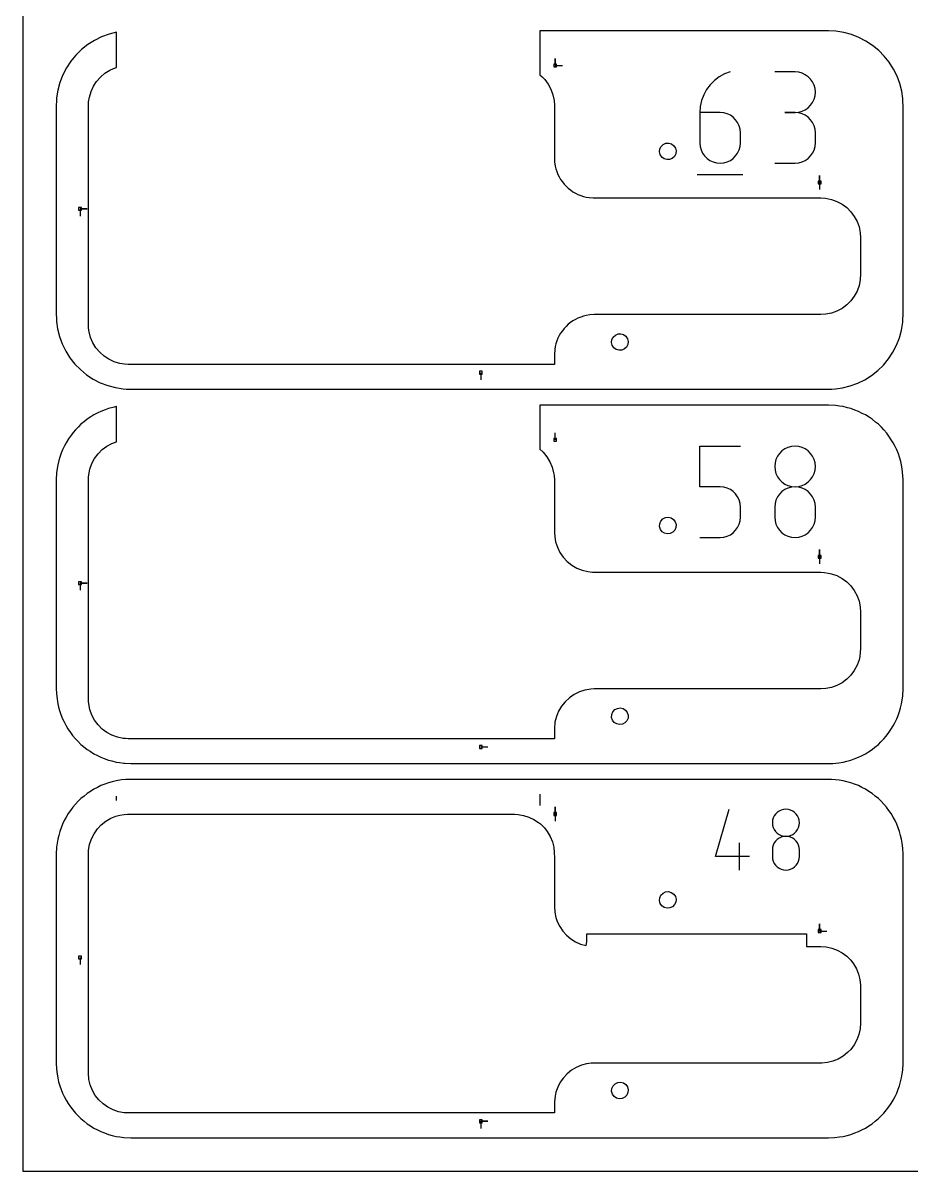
# Model space of a CAD drawing. Extents: x 0 to 570, y 0 to 470.
# Drawn here: x 0 to 178.3, y 0 to 230.6 of the extents above; entities that cross this region are included whole.
import ezdxf

# ---------------------------------------------------------------- set-up
doc = ezdxf.new("R2010")
doc.units = 0

msp = doc.modelspace()

# ---------------------------------------------------------------- linework, layer by layer
at = {"layer": 'annotation', "color": 1}
for p, q in [((106.836875, 222.055631), (106.836875, 223.484381)), ((106.836875, 222.055631), (106.836875, 223.484381)), ((106.836875, 223.484381), (106.836875, 222.055631)), ((106.836875, 222.055631), (108.265625, 222.055631)), ((139.73912, 219.765966), (138.77446, 219.038506)), ((140.810996, 220.35607), (139.73912, 219.765966)), ((141.979088, 220.794034), (140.810996, 220.35607)), ((141.979088, 220.794034), (141.979088, 220.794034)), ((154.972338, 220.772731), (150.894873, 220.772731)), ((155.70568, 220.706907), (154.972338, 220.772731)), ((156.395729, 220.517215), (155.70568, 220.706907)), ((157.031009, 220.215319), (156.395729, 220.517215)), ((157.600042, 219.812888), (157.031009, 220.215319)), ((158.09135, 219.321587), (157.600042, 219.812888)), ((158.493458, 218.753083), (158.09135, 219.321587)), ((137.210807, 217.230659), (136.63382, 216.179841)), ((137.928022, 218.188476), (137.210807, 217.230659)), ((138.77446, 219.038506), (137.928022, 218.188476)), ((158.794887, 218.119044), (158.493458, 218.753083)), ((158.984162, 217.431135), (158.794887, 218.119044)), ((159.049804, 216.701023), (158.984162, 217.431135)), ((136.208063, 215.050806), (135.94454, 213.858339)), ((136.63382, 216.179841), (136.208063, 215.050806)), ((158.09135, 214.070919), (158.493458, 214.64086)), ((158.493458, 214.64086), (158.794887, 215.276905)), ((158.794887, 215.276905), (158.984162, 215.967484)), ((158.984162, 215.967484), (159.049804, 216.701023)), ((159.049804, 216.701023), (159.049804, 216.701023)), ((135.94454, 213.858339), (135.854253, 212.617225)), ((135.854253, 212.617225), (135.854253, 206.514269)), ((139.931719, 212.617225), (135.854253, 212.617225)), ((140.665061, 212.55178), (139.931719, 212.617225)), ((141.35511, 212.363035), (140.665061, 212.55178)), ((141.990389, 212.062372), (141.35511, 212.363035)), ((154.972338, 212.6178), (152.930727, 212.6178)), ((152.930727, 212.6178), (154.972338, 212.6178)), ((154.972338, 212.6178), (155.70568, 212.68364)), ((155.70568, 212.551977), (154.972338, 212.6178)), ((154.972338, 212.6178), (154.972338, 212.6178)), ((155.70568, 212.68364), (156.395729, 212.873443)), ((156.395729, 212.362284), (155.70568, 212.551977)), ((156.395729, 212.873443), (157.031009, 213.175639)), ((157.031009, 212.060388), (156.395729, 212.362284)), ((157.031009, 213.175639), (157.600042, 213.578654)), ((157.600042, 213.578654), (158.09135, 214.070919)), ((142.559422, 211.661172), (141.990389, 212.062372)), ((143.050731, 211.170819), (142.559422, 211.661172)), ((143.452839, 210.602695), (143.050731, 211.170819)), ((143.754268, 209.968181), (143.452839, 210.602695)), ((143.943542, 209.278661), (143.754268, 209.968181)), ((157.600042, 211.657957), (157.031009, 212.060388)), ((158.09135, 211.166656), (157.600042, 211.657957)), ((158.493458, 210.598153), (158.09135, 211.166656)), ((158.794887, 209.964113), (158.493458, 210.598153)), ((158.984162, 209.276204), (158.794887, 209.964113)), ((144.009184, 208.545517), (143.943542, 209.278661)), ((144.009184, 206.514269), (144.009184, 208.545517)), ((144.009184, 208.545517), (144.009184, 208.545517)), ((159.049804, 208.546092), (158.984162, 209.276204)), ((159.049804, 206.504481), (159.049804, 208.546092)), ((159.049804, 208.546092), (159.049804, 208.546092)), ((135.854253, 206.514269), (135.854253, 206.514269)), ((135.854253, 206.514269), (135.920085, 205.780769)), ((135.920085, 205.780769), (136.109833, 205.090296)), ((143.754268, 205.090296), (143.943542, 205.780769)), ((143.943542, 205.780769), (144.009184, 206.514269)), ((158.794887, 205.085996), (158.984162, 205.774066)), ((158.984162, 205.774066), (159.049804, 206.504481)), ((136.109833, 205.090296), (136.411878, 204.454404)), ((136.411878, 204.454404), (136.814602, 203.884645)), ((136.814602, 203.884645), (137.306385, 203.392571)), ((137.306385, 203.392571), (137.875607, 202.989737)), ((137.875607, 202.989737), (138.51065, 202.687695)), ((141.35511, 202.687695), (141.990389, 202.989737)), ((141.990389, 202.989737), (142.559422, 203.392571)), ((142.559422, 203.392571), (143.050731, 203.884645)), ((143.050731, 203.884645), (143.452839, 204.454404)), ((143.452839, 204.454404), (143.754268, 205.090296)), ((156.395729, 202.688157), (157.031009, 202.989929)), ((157.031009, 202.989929), (157.600042, 203.392237)), ((157.600042, 203.392237), (158.09135, 203.883443)), ((158.09135, 203.883443), (158.493458, 204.451909)), ((158.493458, 204.451909), (158.794887, 205.085996)), ((138.51065, 202.687695), (139.199893, 202.497997)), ((139.199893, 202.497997), (139.931719, 202.432197)), ((139.931719, 202.432197), (140.665061, 202.497997)), ((139.931719, 202.432197), (139.931719, 202.432197)), ((140.665061, 202.497997), (141.35511, 202.687695)), ((150.894873, 202.432773), (154.972338, 202.432773)), ((154.972338, 202.432773), (155.70568, 202.498559)), ((154.972338, 202.432773), (154.972338, 202.432773)), ((155.70568, 202.498559), (156.395729, 202.688157)), ((135.343563, 200.136968), (144.524481, 200.136968)), ((159.905629, 198.556443), (159.905628, 197.127694)), ((159.905629, 198.556443), (159.905629, 199.985193)), ((159.905629, 198.556443), (159.905629, 199.985193)), ((159.905629, 199.985193), (159.905629, 198.556443)), ((11.455633, 193.255631), (12.884383, 193.255631)), ((11.455633, 193.255631), (12.884383, 193.255631)), ((12.884383, 193.255631), (11.455633, 193.255631)), ((11.455633, 193.255631), (11.455633, 191.826881)), ((91.905627, 160.35063), (91.905627, 158.92188)), ((106.836875, 146.880629), (106.836875, 148.309379)), ((135.854253, 137.442222), (135.854253, 145.619032)), ((135.854253, 145.619032), (144.009184, 145.619032)), ((153.550805, 145.341061), (152.915715, 145.039165)), ((154.240209, 145.530754), (153.550805, 145.341061)), ((154.972338, 145.596577), (154.240209, 145.530754)), ((155.704467, 145.530754), (154.972338, 145.596577)), ((154.972338, 145.596577), (154.972338, 145.596577)), ((156.393872, 145.341061), (155.704467, 145.530754)), ((157.028962, 145.039165), (156.393872, 145.341061)), ((151.452242, 143.57693), (151.15032, 142.94289)), ((151.854842, 144.145433), (151.452242, 143.57693)), ((152.34653, 144.636734), (151.854842, 144.145433)), ((152.915715, 145.039165), (152.34653, 144.636734)), ((157.598146, 144.636734), (157.028962, 145.039165)), ((158.089834, 144.145433), (157.598146, 144.636734)), ((158.492434, 143.57693), (158.089834, 144.145433)), ((158.794357, 142.94289), (158.492434, 143.57693)), ((150.960666, 142.254981), (150.894873, 141.524869)), ((150.894873, 141.524869), (150.894873, 141.524869)), ((150.894873, 141.524869), (150.960704, 140.79133)), ((151.15032, 142.94289), (150.960666, 142.254981)), ((150.960704, 140.79133), (151.150452, 140.100752)), ((158.794224, 140.100752), (158.983972, 140.79133)), ((158.98401, 142.254981), (158.794357, 142.94289)), ((158.983972, 140.79133), (159.049804, 141.524869)), ((159.049804, 141.524869), (158.98401, 142.254981)), ((159.049804, 141.524869), (159.049804, 141.524869)), ((151.150452, 140.100752), (151.452498, 139.464706)), ((151.452498, 139.464706), (151.855222, 138.894765)), ((151.855222, 138.894765), (152.347004, 138.402501)), ((152.347004, 138.402501), (152.916226, 137.999485)), ((157.02845, 137.999485), (157.597672, 138.402501)), ((157.597672, 138.402501), (158.089455, 138.894765)), ((158.089455, 138.894765), (158.492178, 139.464706)), ((158.492178, 139.464706), (158.794224, 140.100752)), ((139.931719, 137.442222), (135.854253, 137.442222)), ((140.663848, 137.376778), (139.931719, 137.442222)), ((141.353252, 137.188033), (140.663848, 137.376778)), ((141.988342, 136.887369), (141.353252, 137.188033)), ((142.557527, 136.48617), (141.988342, 136.887369)), ((143.049214, 135.995817), (142.557527, 136.48617)), ((152.34653, 136.480893), (151.854842, 135.988725)), ((152.915715, 136.883851), (152.34653, 136.480893)), ((153.550805, 137.186016), (152.915715, 136.883851)), ((152.916226, 137.999485), (153.551269, 137.697289)), ((154.240209, 137.375809), (153.550805, 137.186016)), ((153.551269, 137.697289), (154.240513, 137.507486)), ((154.972338, 137.441646), (154.240209, 137.375809)), ((154.240513, 137.507486), (154.972338, 137.441646)), ((154.972338, 137.441646), (155.704164, 137.507486)), ((155.704467, 137.375847), (154.972338, 137.441646)), ((154.972338, 137.441646), (154.972338, 137.441646)), ((154.972338, 137.441646), (154.972338, 137.441646)), ((155.704164, 137.507486), (156.393407, 137.697289)), ((156.393872, 137.186149), (155.704467, 137.375847)), ((156.393407, 137.697289), (157.02845, 137.999485)), ((157.028962, 136.884107), (156.393872, 137.186149)), ((157.598146, 136.481272), (157.028962, 136.884107)), ((158.089834, 135.989199), (157.598146, 136.481272)), ((143.451815, 135.427692), (143.049214, 135.995817)), ((143.753737, 134.793179), (143.451815, 135.427692)), ((143.943391, 134.103659), (143.753737, 134.793179)), ((144.009184, 133.370514), (143.943391, 134.103659)), ((150.960666, 134.092772), (150.894873, 133.359575)), ((151.15032, 134.783083), (150.960666, 134.092772)), ((151.452242, 135.418928), (151.15032, 134.783083)), ((151.854842, 135.988725), (151.452242, 135.418928)), ((158.492434, 135.41944), (158.089834, 135.989199)), ((158.794357, 134.783548), (158.492434, 135.41944)), ((158.98401, 134.093075), (158.794357, 134.783548)), ((159.049804, 133.359575), (158.98401, 134.093075)), ((144.009184, 131.339266), (144.009184, 133.370514)), ((144.009184, 133.370514), (144.009184, 133.370514)), ((150.894873, 133.359575), (150.894873, 131.328327)), ((159.049804, 131.328327), (159.049804, 133.359575)), ((159.049804, 133.359575), (159.049804, 133.359575)), ((143.048835, 128.709642), (143.451559, 129.279402)), ((143.451559, 129.279402), (143.753605, 129.915294)), ((143.753605, 129.915294), (143.943353, 130.605767)), ((143.943353, 130.605767), (144.009184, 131.339266)), ((150.894873, 131.328327), (150.894873, 131.328327)), ((150.894873, 131.328327), (150.960704, 130.595183)), ((150.960704, 130.595183), (151.150452, 129.905663)), ((151.150452, 129.905663), (151.452498, 129.271149)), ((151.452498, 129.271149), (151.855222, 128.703025)), ((158.089455, 128.703025), (158.492178, 129.271149)), ((158.492178, 129.271149), (158.794224, 129.905663)), ((158.794224, 129.905663), (158.983972, 130.595183)), ((158.983972, 130.595183), (159.049804, 131.328327)), ((135.854253, 127.257195), (139.931719, 127.257195)), ((139.931719, 127.257195), (140.663544, 127.322995)), ((139.931719, 127.257195), (139.931719, 127.257195)), ((140.663544, 127.322995), (141.352788, 127.512692)), ((141.352788, 127.512692), (141.987831, 127.814735)), ((141.987831, 127.814735), (142.557053, 128.217569)), ((142.557053, 128.217569), (143.048835, 128.709642)), ((151.855222, 128.703025), (152.347004, 128.212672)), ((152.347004, 128.212672), (152.916226, 127.811472)), ((152.916226, 127.811472), (153.551269, 127.510809)), ((153.551269, 127.510809), (154.240513, 127.322064)), ((154.240513, 127.322064), (154.972338, 127.256619)), ((154.972338, 127.256619), (155.704164, 127.322064)), ((154.972338, 127.256619), (154.972338, 127.256619)), ((155.704164, 127.322064), (156.393407, 127.510809)), ((156.393407, 127.510809), (157.02845, 127.811472)), ((157.02845, 127.811472), (157.597672, 128.212672)), ((157.597672, 128.212672), (158.089455, 128.703025)), ((159.905629, 123.381441), (159.905629, 124.810191)), ((159.905629, 123.381441), (159.905629, 124.810191)), ((159.905629, 124.810191), (159.905629, 123.381441)), ((159.905629, 123.381441), (159.905628, 121.952691)), ((11.455633, 118.080629), (12.884383, 118.080628)), ((11.455633, 118.080629), (12.884383, 118.080628)), ((12.884383, 118.080628), (11.455633, 118.080629)), ((11.455633, 118.080629), (11.455633, 116.651879)), ((91.905627, 85.175628), (93.334377, 85.175628)), ((18.745183, 74.404405), (18.745187, 75.284574)), ((103.741164, 75.667502), (103.74119, 73.409122)), ((106.836875, 71.705627), (106.836875, 73.134377)), ((106.836875, 71.705627), (106.836875, 73.134377)), ((106.836875, 73.134377), (106.836875, 71.705627)), ((106.836875, 71.705627), (106.836875, 70.276877)), ((139.040793, 63.176911), (141.755265, 72.696754)), ((151.068159, 71.714356), (150.799758, 71.335353)), ((151.395951, 72.041889), (151.068159, 71.714356)), ((151.775407, 72.310177), (151.395951, 72.041889)), ((152.1988, 72.511441), (151.775407, 72.310177)), ((152.658403, 72.637903), (152.1988, 72.511441)), ((153.146489, 72.681785), (152.658403, 72.637903)), ((153.634575, 72.637903), (153.146489, 72.681785)), ((153.146489, 72.681785), (153.146489, 72.681785)), ((154.094178, 72.511441), (153.634575, 72.637903)), ((154.517572, 72.310177), (154.094178, 72.511441)), ((154.897028, 72.041889), (154.517572, 72.310177)), ((155.22482, 71.714356), (154.897028, 72.041889)), ((155.49322, 71.335353), (155.22482, 71.714356)), ((150.472041, 70.454054), (150.428179, 69.967313)), ((150.428179, 69.967313), (150.428179, 69.967313)), ((150.428179, 69.967313), (150.472066, 69.478287)), ((150.598477, 70.91266), (150.472041, 70.454054)), ((150.472066, 69.478287), (150.598565, 69.017901)), ((150.799758, 71.335353), (150.598477, 70.91266)), ((155.694501, 70.91266), (155.49322, 71.335353)), ((155.694413, 69.017901), (155.820912, 69.478287)), ((155.820937, 70.454054), (155.694501, 70.91266)), ((155.820912, 69.478287), (155.864799, 69.967313)), ((155.864799, 69.967313), (155.820937, 70.454054)), ((155.864799, 69.967313), (155.864799, 69.967313)), ((150.598565, 69.017901), (150.799929, 68.593871)), ((150.799929, 68.593871), (151.068411, 68.21391)), ((151.068411, 68.21391), (151.396266, 67.885734)), ((151.396266, 67.885734), (151.775748, 67.617057)), ((152.1988, 67.074744), (151.775407, 66.873301)), ((151.775748, 67.617057), (152.19911, 67.415593)), ((152.658403, 67.201273), (152.1988, 67.074744)), ((152.19911, 67.415593), (152.658605, 67.289057)), ((153.146489, 67.245164), (152.658403, 67.201273)), ((152.658605, 67.289057), (153.146489, 67.245164)), ((153.146489, 67.245164), (153.634373, 67.289057)), ((153.634575, 67.201298), (153.146489, 67.245164)), ((153.146489, 67.245164), (153.146489, 67.245164)), ((153.146489, 67.245164), (153.146489, 67.245164)), ((153.634373, 67.289057), (154.093869, 67.415593)), ((154.094178, 67.074833), (153.634575, 67.201298)), ((154.093869, 67.415593), (154.51723, 67.617057)), ((154.517572, 66.873471), (154.094178, 67.074833)), ((154.51723, 67.617057), (154.896712, 67.885734)), ((154.896712, 67.885734), (155.224567, 68.21391)), ((155.224567, 68.21391), (155.493049, 68.593871)), ((155.493049, 68.593871), (155.694413, 69.017901)), ((143.800331, 60.45553), (143.800331, 65.892151)), ((150.472041, 65.012581), (150.428179, 64.523784)), ((150.598477, 65.472789), (150.472041, 65.012581)), ((150.799758, 65.896686), (150.598477, 65.472789)), ((151.068159, 66.27655), (150.799758, 65.896686)), ((151.395951, 66.604662), (151.068159, 66.27655)), ((151.775407, 66.873301), (151.395951, 66.604662)), ((154.897028, 66.604915), (154.517572, 66.873471)), ((155.22482, 66.276866), (154.897028, 66.604915)), ((155.49322, 65.897027), (155.22482, 66.276866)), ((155.694501, 65.473099), (155.49322, 65.897027)), ((155.820937, 65.012783), (155.694501, 65.473099)), ((155.864799, 64.523784), (155.820937, 65.012783)), ((145.83772, 63.176911), (139.040793, 63.176911)), ((150.428179, 64.523784), (150.428179, 63.169618)), ((150.428179, 63.169618), (150.428179, 63.169618)), ((150.428179, 63.169618), (150.472066, 62.680855)), ((150.472066, 62.680855), (150.598565, 62.221175)), ((155.694413, 62.221175), (155.820912, 62.680855)), ((155.820912, 62.680855), (155.864799, 63.169618)), ((155.864799, 63.169618), (155.864799, 64.523784)), ((155.864799, 64.523784), (155.864799, 64.523784)), ((150.598565, 62.221175), (150.799929, 61.798166)), ((150.799929, 61.798166), (151.068411, 61.419417)), ((151.068411, 61.419417), (151.396266, 61.092515)), ((151.396266, 61.092515), (151.775748, 60.825048)), ((151.775748, 60.825048), (152.19911, 60.624606)), ((152.19911, 60.624606), (152.658605, 60.498776)), ((152.658605, 60.498776), (153.146489, 60.455146)), ((153.146489, 60.455146), (153.634373, 60.498776)), ((153.146489, 60.455146), (153.146489, 60.455146)), ((153.634373, 60.498776), (154.093869, 60.624606)), ((154.093869, 60.624606), (154.51723, 60.825048)), ((154.51723, 60.825048), (154.896712, 61.092515)), ((154.896712, 61.092515), (155.224567, 61.419417)), ((155.224567, 61.419417), (155.493049, 61.798166)), ((155.493049, 61.798166), (155.694413, 62.221175)), ((159.905629, 48.206439), (159.905629, 49.635189)), ((159.905629, 48.206439), (159.905629, 49.635189)), ((159.905629, 49.635189), (159.905629, 48.206439)), ((159.905629, 48.206439), (161.334379, 48.206439)), ((11.455633, 42.905626), (11.455633, 41.476876)), ((91.905627, 10.000626), (93.334377, 10.000626)), ((91.905627, 10.000626), (93.334377, 10.000626)), ((93.334377, 10.000626), (91.905627, 10.000626)), ((91.905627, 10.000626), (91.905627, 8.571876))]:
    msp.add_line(p, q, dxfattribs=at)
at = {"layer": 'boundary', "color": 5}
for p, q in [((17.291829, 228.357527), (15.792374, 227.81118)), ((18.745082, 228.73007), (17.291829, 228.357527)), ((18.745082, 224.425684), (18.745082, 228.73007)), ((122.275157, 229.017507), (103.74125, 229.017507)), ((103.74125, 229.017507), (103.74125, 225.566356)), ((143.96585, 229.017507), (122.275157, 229.017507)), ((161.667505, 229.017507), (143.96585, 229.017507)), ((163.181903, 228.934927), (161.667505, 229.017507)), ((164.75895, 228.689447), (163.181903, 228.934927)), ((166.300972, 228.277728), (164.75895, 228.689447)), ((13.009381, 226.257587), (11.748429, 225.259878)), ((14.359478, 227.108547), (13.009381, 226.257587)), ((15.792374, 227.81118), (14.359478, 227.108547)), ((167.790485, 227.704431), (166.300972, 228.277728)), ((169.210625, 226.976058), (167.790485, 227.704431)), ((170.546056, 226.10019), (169.210625, 226.976058)), ((171.78788, 225.081263), (170.546056, 226.10019)), ((10.62482, 224.158958), (9.604019, 222.919828)), ((11.748429, 225.259878), (10.62482, 224.158958)), ((18.745082, 221.656083), (18.745082, 224.425684)), ((103.74125, 225.566356), (103.74125, 220.202738)), ((172.890679, 223.960361), (171.78788, 225.081263)), ((173.891171, 222.701102), (172.890679, 223.960361)), ((8.725369, 221.586112), (7.994193, 220.167568)), ((9.604019, 222.919828), (8.725369, 221.586112)), ((17.447242, 221.100221), (18.172569, 221.43999)), ((18.172569, 221.43999), (18.745082, 221.656083)), ((174.744926, 221.352615), (173.891171, 222.701102)), ((7.994193, 220.167568), (7.417945, 218.679345)), ((14.788438, 218.870548), (15.562548, 219.741077)), ((15.562548, 219.741077), (16.455157, 220.48962)), ((16.455157, 220.48962), (17.447242, 221.100221)), ((103.74125, 220.202738), (104.186906, 219.781631)), ((104.186906, 219.781631), (104.722191, 219.246346)), ((104.722191, 219.246346), (105.418996, 218.309055)), ((175.450527, 219.921013), (174.744926, 221.352615)), ((175.99994, 218.422526), (175.450527, 219.921013)), ((7.003148, 217.138297), (6.754503, 215.561893)), ((7.417945, 218.679345), (7.003148, 217.138297)), ((13.327427, 215.72315), (13.658841, 216.839944)), ((13.658841, 216.839944), (14.149328, 217.896584)), ((14.149328, 217.896584), (14.788438, 218.870548)), ((105.418996, 218.309055), (105.971901, 217.280296)), ((105.971901, 217.280296), (106.369125, 216.181998)), ((176.38697, 216.874123), (175.99994, 218.422526)), ((176.602428, 215.413227), (176.38697, 216.874123)), ((6.712926, 214.991774), (6.6675, 214.017506)), ((6.754503, 215.561893), (6.712926, 214.991774)), ((13.122508, 214.017506), (13.168241, 214.732029)), ((13.168241, 214.732029), (13.327427, 215.72315)), ((106.369125, 216.181998), (106.602207, 215.037567)), ((106.602207, 215.037567), (106.667504, 214.017506)), ((176.633744, 214.741583), (176.602428, 215.413227)), ((176.667504, 214.017506), (176.633744, 214.741583)), ((6.6675, 214.017506), (6.6675, 183.011624)), ((13.122508, 204.943799), (13.122508, 214.017506)), ((106.667504, 214.017506), (106.667504, 207.42268)), ((176.667504, 203.123052), (176.667504, 214.017506)), ((106.667504, 207.42268), (106.667504, 203.460819)), ((13.122508, 190.095914), (13.122508, 204.943799)), ((106.667504, 203.460819), (106.716519, 202.695175)), ((176.667504, 172.017507), (176.667504, 203.123052)), ((106.716519, 202.695175), (106.849069, 201.869889)), ((106.849069, 201.869889), (106.965881, 201.296327)), ((106.965881, 201.296327), (107.164026, 200.748469)), ((107.164026, 200.748469), (107.363106, 200.198028)), ((107.363106, 200.198028), (107.638908, 199.684859)), ((107.638908, 199.684859), (107.916011, 199.169271)), ((107.916011, 199.169271), (108.263596, 198.701727)), ((108.263596, 198.701727), (108.612819, 198.23198)), ((108.612819, 198.23198), (109.02477, 197.820027)), ((109.02477, 197.820027), (109.438663, 197.406132)), ((109.438663, 197.406132), (109.906208, 197.05855)), ((109.906208, 197.05855), (110.375956, 196.709329)), ((110.375956, 196.709329), (110.889126, 196.433526)), ((110.889126, 196.433526), (111.404715, 196.156423)), ((111.404715, 196.156423), (111.952574, 195.958277)), ((111.952574, 195.958277), (112.503016, 195.759197)), ((112.503016, 195.759197), (113.073884, 195.642931)), ((113.073884, 195.642931), (113.647444, 195.526118)), ((113.647444, 195.526118), (114.437075, 195.467945)), ((114.437075, 195.467945), (120.758101, 195.460818)), ((120.758101, 195.460818), (140.62462, 195.460818)), ((140.62462, 195.460818), (158.478983, 195.460818)), ((158.478983, 195.460818), (160.122499, 195.460818)), ((160.122499, 195.460818), (161.117232, 195.397141)), ((161.117232, 195.397141), (162.286992, 195.162441)), ((162.286992, 195.162441), (163.385296, 194.765215)), ((163.385296, 194.765215), (164.414061, 194.212308)), ((164.414061, 194.212308), (165.35134, 193.515506)), ((165.35134, 193.515506), (166.177198, 192.689659)), ((166.177198, 192.689659), (166.873994, 191.752367)), ((166.873994, 191.752367), (167.42691, 190.723608)), ((13.122508, 182.390743), (13.122508, 190.095914)), ((167.42691, 190.723608), (167.824136, 189.62531)), ((167.824136, 189.62531), (168.057201, 188.480878)), ((168.057201, 188.480878), (168.122507, 187.460819)), ((168.122507, 187.460819), (168.122507, 183.928925)), ((6.6675, 183.011624), (6.6675, 172.017507)), ((13.122508, 170.017505), (13.122508, 182.390743)), ((168.122507, 183.928925), (168.122507, 180.299679)), ((168.122507, 180.299679), (168.057232, 178.997925)), ((167.824355, 177.854092), (167.427283, 176.755749)), ((168.057232, 178.997925), (167.824355, 177.854092)), ((166.874514, 175.726925), (166.177854, 174.789547)), ((167.427283, 176.755749), (166.874514, 175.726925)), ((164.414942, 173.266672), (163.386264, 172.71363)), ((165.352117, 173.963595), (164.414942, 173.266672)), ((166.177854, 174.789547), (165.352117, 173.963595)), ((6.6675, 172.017507), (6.701569, 171.286805)), ((6.701569, 171.286805), (6.732576, 170.621784)), ((110.375956, 170.768994), (109.908411, 170.421413)), ((110.891545, 171.046097), (110.375956, 170.768994)), ((111.404715, 171.3219), (110.891545, 171.046097)), ((111.955156, 171.52098), (111.404715, 171.3219)), ((112.503015, 171.719127), (111.955156, 171.52098)), ((113.076575, 171.835941), (112.503015, 171.719127)), ((113.785413, 171.964585), (113.076575, 171.835941)), ((114.667502, 172.017507), (113.785413, 171.964585)), ((120.7581, 172.017507), (114.667502, 172.017507)), ((140.62462, 172.017507), (120.7581, 172.017507)), ((158.444222, 172.017507), (140.62462, 172.017507)), ((160.122499, 172.017507), (158.444222, 172.017507)), ((161.143638, 172.083023), (160.122499, 172.017507)), ((162.288025, 172.316257), (161.143638, 172.083023)), ((163.386264, 172.71363), (162.288025, 172.316257)), ((176.584924, 170.503104), (176.62249, 171.05207)), ((176.62249, 171.05207), (176.667504, 172.017507)), ((6.732576, 170.621784), (6.943618, 169.190874)), ((6.943618, 169.190874), (7.327485, 167.641834)), ((13.168241, 169.302984), (13.122508, 170.017505)), ((13.281248, 168.538598), (13.168241, 169.302984)), ((13.580143, 167.412662), (13.281248, 168.538598)), ((108.265234, 168.778801), (107.91601, 168.309054)), ((108.612819, 169.246344), (108.265234, 168.778801)), ((109.026712, 169.66024), (108.612819, 169.246344)), ((109.438663, 170.072193), (109.026712, 169.66024)), ((109.908411, 170.421413), (109.438663, 170.072193)), ((175.927726, 167.384042), (176.339446, 168.926061)), ((176.339446, 168.926061), (176.584924, 170.503104)), ((7.327485, 167.641834), (7.873827, 166.14237)), ((7.873827, 166.14237), (8.576463, 164.709479)), ((14.039787, 166.342243), (13.580143, 167.412662)), ((14.650387, 165.35016), (14.039787, 166.342243)), ((106.965881, 166.181995), (106.849617, 165.611126)), ((107.16496, 166.732436), (106.965881, 166.181995)), ((107.363106, 167.280296), (107.16496, 166.732436)), ((107.640208, 167.795884), (107.363106, 167.280296)), ((107.91601, 168.309054), (107.640208, 167.795884)), ((175.354439, 165.894521), (175.927726, 167.384042)), ((8.576463, 164.709479), (9.427421, 163.359386)), ((15.398932, 164.45755), (14.650387, 165.35016)), ((16.269461, 163.683441), (15.398932, 164.45755)), ((106.732806, 165.037567), (106.667504, 164.017504)), ((106.667504, 164.017504), (106.667504, 162.768093)), ((106.849617, 165.611126), (106.732806, 165.037567)), ((173.750194, 163.138959), (174.626053, 164.474381)), ((174.626053, 164.474381), (175.354439, 165.894521)), ((9.427421, 163.359386), (10.425129, 162.098431)), ((10.425129, 162.098431), (11.526054, 160.974822)), ((17.243425, 163.044334), (16.269461, 163.683441)), ((18.300065, 162.553846), (17.243425, 163.044334)), ((19.416859, 162.222432), (18.300065, 162.553846)), ((20.407979, 162.063246), (19.416859, 162.222432)), ((21.122499, 162.017505), (20.407979, 162.063246)), ((29.499161, 162.017505), (21.122499, 162.017505)), ((77.194933, 162.017505), (29.499161, 162.017505)), ((101.669855, 162.017505), (77.194933, 162.017505)), ((106.667504, 162.017505), (101.669855, 162.017505)), ((106.667504, 162.768093), (106.667504, 162.017505)), ((171.610359, 160.794332), (172.731266, 161.897132)), ((172.731266, 161.897132), (173.750194, 163.138959)), ((11.526054, 160.974822), (12.765177, 159.954023)), ((12.765177, 159.954023), (14.0989, 159.075371)), ((169.002606, 158.940081), (170.351107, 159.793843)), ((170.351107, 159.793843), (171.610359, 160.794332)), ((14.0989, 159.075371), (15.517445, 158.344197)), ((15.517445, 158.344197), (17.005665, 157.767947)), ((17.005665, 157.767947), (18.546709, 157.35315)), ((18.546709, 157.35315), (20.12311, 157.104507)), ((20.12311, 157.104507), (20.693231, 157.06293)), ((20.693231, 157.06293), (21.667505, 157.017505)), ((21.667505, 157.017505), (47.50574, 157.017505)), ((47.50574, 157.017505), (93.329412, 157.017505)), ((93.329412, 157.017505), (129.644261, 157.017505)), ((129.644261, 157.017505), (161.667505, 157.017505)), ((161.667505, 157.017505), (162.39158, 157.051265)), ((162.39158, 157.051265), (163.063223, 157.082581)), ((163.063223, 157.082581), (164.524122, 157.298042)), ((164.524122, 157.298042), (166.072527, 157.685072)), ((166.072527, 157.685072), (167.57101, 158.234493)), ((167.57101, 158.234493), (169.002606, 158.940081)), ((15.030763, 152.271091), (14.225221, 151.866035)), ((15.651702, 152.583321), (15.030763, 152.271091)), ((16.495731, 152.90046), (15.651702, 152.583321)), ((17.146336, 153.144921), (16.495731, 152.90046)), ((18.019296, 153.370545), (17.146336, 153.144921)), ((18.745082, 153.555067), (18.019296, 153.370545)), ((18.745082, 150.766536), (18.745082, 153.555067)), ((132.41911, 153.842504), (103.74125, 153.842504)), ((103.74125, 153.842504), (103.74125, 148.502475)), ((148.524216, 153.842504), (132.41911, 153.842504)), ((161.667505, 153.842505), (148.524216, 153.842504)), ((163.063223, 153.777428), (161.667505, 153.842505)), ((163.927623, 153.649942), (163.063223, 153.777428)), ((164.642802, 153.544464), (163.927623, 153.649942)), ((165.488757, 153.32582), (164.642802, 153.544464)), ((166.188674, 153.144921), (165.488757, 153.32582)), ((167.00659, 152.837594), (166.188674, 153.144921)), ((167.683308, 152.583322), (167.00659, 152.837594)), ((168.463925, 152.190798), (167.683308, 152.583322)), ((11.630545, 149.989675), (11.147275, 149.506407)), ((12.337848, 150.560882), (11.630545, 149.989675)), ((12.883061, 151.001187), (12.337848, 150.560882)), ((13.640986, 151.489572), (12.883061, 151.001187)), ((14.225221, 151.866035), (13.640986, 151.489572)), ((18.745082, 146.481081), (18.745082, 150.766536)), ((169.109783, 151.866035), (168.463925, 152.190798)), ((169.844263, 151.39276), (169.109783, 151.866035)), ((170.451949, 151.001187), (169.844263, 151.39276)), ((171.137369, 150.447653), (170.451949, 151.001187)), ((171.704465, 149.989675), (171.137369, 150.447653)), ((172.312013, 149.38213), (171.704465, 149.989675)), ((9.508818, 147.626941), (9.132356, 147.04271)), ((10.080024, 148.334249), (9.508818, 147.626941)), ((10.520329, 148.879466), (10.080024, 148.334249)), ((11.147275, 149.506407), (10.520329, 148.879466)), ((103.74125, 148.502475), (103.74125, 145.027736)), ((172.814681, 148.879466), (172.312013, 149.38213)), ((173.368215, 148.194041), (172.814681, 148.879466)), ((173.826192, 147.626941), (173.368215, 148.194041)), ((174.299462, 146.892469), (173.826192, 147.626941)), ((8.331741, 145.663851), (7.926683, 144.858308)), ((8.643972, 146.28479), (8.331741, 145.663851)), ((9.132356, 147.04271), (8.643972, 146.28479)), ((15.892886, 144.896413), (16.830073, 145.59334)), ((16.830073, 145.59334), (17.858746, 146.146382)), ((17.858746, 146.146382), (18.745082, 146.481081)), ((174.691032, 146.28479), (174.299462, 146.892469)), ((175.083564, 145.50417), (174.691032, 146.28479)), ((175.408333, 144.858309), (175.083564, 145.50417)), ((7.36509, 143.363671), (7.19117, 142.690763)), ((7.682225, 144.207701), (7.36509, 143.363671)), ((7.926683, 144.858308), (7.682225, 144.207701)), ((13.817732, 142.104261), (14.370489, 143.133085)), ((14.370489, 143.133085), (15.067162, 144.070462)), ((15.067162, 144.070462), (15.892886, 144.896413)), ((103.74125, 145.027736), (104.429802, 144.363733)), ((104.429802, 144.363733), (105.172294, 143.465898)), ((105.172294, 143.465898), (105.776146, 142.469523)), ((175.715653, 144.040391), (175.408333, 144.858309)), ((175.96992, 143.363672), (175.715653, 144.040391)), ((176.188566, 142.517718), (175.96992, 143.363672)), ((6.864135, 141.130221), (6.732576, 140.238225)), ((6.965544, 141.817801), (6.864135, 141.130221)), ((7.19117, 142.690763), (6.965544, 141.817801)), ((13.187796, 139.862565), (13.42066, 141.00592)), ((13.42066, 141.00592), (13.817732, 142.104261)), ((105.776146, 142.469523), (106.228489, 141.395846)), ((106.228489, 141.395846), (106.519685, 140.267748)), ((176.369466, 141.817801), (176.188566, 142.517718)), ((176.496951, 140.953402), (176.369466, 141.817801)), ((176.626063, 139.731311), (176.496951, 140.953402)), ((6.732576, 140.238225), (6.6675, 138.842504)), ((6.6675, 138.842504), (6.6675, 110.30721)), ((13.122508, 138.842504), (13.155168, 139.352774)), ((13.122508, 130.593796), (13.122508, 138.842504)), ((13.155168, 139.352774), (13.187796, 139.862565)), ((106.519685, 140.267748), (106.613766, 139.68199)), ((106.613766, 139.68199), (106.667504, 138.842504)), ((106.667504, 138.842504), (106.667504, 134.227056)), ((176.667504, 138.842504), (176.626063, 139.731311)), ((176.667504, 125.46952), (176.667504, 138.842504)), ((106.667504, 134.227056), (106.667504, 128.285817)), ((13.122508, 117.095911), (13.122508, 130.593796)), ((106.667504, 128.285817), (106.724604, 127.393864)), ((106.724604, 127.393864), (106.907338, 126.408779)), ((106.907338, 126.408779), (107.263332, 125.298892)), ((107.263332, 125.298892), (107.777134, 124.252667)), ((176.667504, 96.842504), (176.667504, 125.46952)), ((107.777134, 124.252667), (108.437797, 123.292403)), ((108.437797, 123.292403), (109.231231, 122.438563)), ((109.231231, 122.438563), (110.140531, 121.709347)), ((110.140531, 121.709347), (111.146316, 121.120297)), ((111.146316, 121.120297), (112.227149, 120.683968)), ((112.227149, 120.683968), (113.359991, 120.409659)), ((113.359991, 120.409659), (114.321952, 120.296504)), ((114.321952, 120.296504), (118.101612, 120.285816)), ((118.101612, 120.285816), (147.89361, 120.285816)), ((147.89361, 120.285816), (157.960575, 120.285816)), ((157.960575, 120.285816), (160.122499, 120.285816)), ((160.122499, 120.285816), (160.854125, 120.238981)), ((160.854125, 120.238981), (161.639787, 120.11925)), ((161.639787, 120.11925), (162.286992, 119.987439)), ((162.286992, 119.987439), (163.385296, 119.590213)), ((163.385296, 119.590213), (164.414061, 119.037306)), ((164.414061, 119.037306), (165.35134, 118.340504)), ((165.35134, 118.340504), (166.177198, 117.514656)), ((13.122508, 106.090741), (13.122508, 117.095911)), ((166.177198, 117.514656), (166.873994, 116.577364)), ((166.873994, 116.577364), (167.42691, 115.548606)), ((167.42691, 115.548606), (167.824136, 114.450308)), ((167.824136, 114.450308), (168.057201, 113.305876)), ((168.057201, 113.305876), (168.122507, 112.285817)), ((168.122507, 112.285817), (168.122507, 109.813989)), ((6.6675, 110.30721), (6.6675, 96.842504)), ((168.122507, 109.813989), (168.122507, 105.039985)), ((13.122508, 94.842502), (13.122508, 106.090741)), ((168.076823, 104.128941), (167.964194, 103.365747)), ((168.122507, 105.039985), (168.076823, 104.128941)), ((167.42691, 101.579714), (166.873994, 100.550955)), ((167.824136, 102.678013), (167.42691, 101.579714)), ((167.964194, 103.365747), (167.824136, 102.678013)), ((166.177198, 99.613664), (165.35134, 98.787816)), ((166.873994, 100.550955), (166.177198, 99.613664)), ((161.142561, 96.907801), (160.122499, 96.842505)), ((162.286992, 97.140881), (161.142561, 96.907801)), ((163.385296, 97.538108), (162.286992, 97.140881)), ((164.414061, 98.091014), (163.385296, 97.538108)), ((165.35134, 98.787816), (164.414061, 98.091014)), ((6.6675, 96.842504), (6.709225, 95.9476)), ((6.709225, 95.9476), (6.833986, 94.759202)), ((6.833986, 94.759202), (6.965544, 93.867206)), ((13.155168, 94.332234), (13.122508, 94.842502)), ((109.674088, 95.07221), (108.820251, 94.278775)), ((110.634355, 95.732868), (109.674088, 95.07221)), ((111.680581, 96.246672), (110.634355, 95.732868)), ((112.790468, 96.602668), (111.680581, 96.246672)), ((113.991882, 96.808108), (112.790468, 96.602668)), ((114.667502, 96.842504), (113.991882, 96.808108)), ((118.101611, 96.842504), (114.667502, 96.842504)), ((147.89361, 96.842504), (118.101611, 96.842504)), ((157.940976, 96.842504), (147.89361, 96.842504)), ((160.122499, 96.842505), (157.940976, 96.842504)), ((176.369466, 93.867206), (176.474943, 94.582383)), ((176.474943, 94.582383), (176.602428, 95.446782)), ((176.602428, 95.446782), (176.667504, 96.842504)), ((6.965544, 93.867206), (7.139464, 93.194299)), ((7.139464, 93.194299), (7.36509, 92.321338)), ((7.36509, 92.321338), (7.609548, 91.670729)), ((13.188016, 93.821368), (13.155168, 94.332234)), ((13.421253, 92.67698), (13.188016, 93.821368)), ((13.818625, 91.578743), (13.421253, 92.67698)), ((107.501982, 92.363693), (107.065654, 91.282859)), ((108.091032, 93.369477), (107.501982, 92.363693)), ((108.820251, 94.278775), (108.091032, 93.369477)), ((175.6626, 91.503418), (175.969921, 92.321338)), ((175.969921, 92.321338), (176.150821, 93.021254)), ((176.150821, 93.021254), (176.369466, 93.867206)), ((7.609548, 91.670729), (7.926683, 90.826695)), ((7.926683, 90.826695), (8.238915, 90.205759)), ((8.238915, 90.205759), (8.643972, 89.40022)), ((14.371664, 90.550074), (13.818625, 91.578743)), ((15.068594, 89.612887), (14.371664, 90.550074)), ((106.791348, 90.150017), (106.667504, 88.842502)), ((107.065654, 91.282859), (106.791348, 90.150017)), ((174.691032, 89.40022), (175.015801, 90.046079)), ((175.015801, 90.046079), (175.408333, 90.826695)), ((175.408333, 90.826695), (175.6626, 91.503418)), ((8.643972, 89.40022), (9.020434, 88.815987)), ((9.020434, 88.815987), (9.508818, 88.058063)), ((9.508818, 88.058063), (9.949123, 87.512849)), ((15.894544, 88.78716), (15.068594, 89.612887)), ((16.831922, 88.090493), (15.894544, 88.78716)), ((17.860746, 87.537736), (16.831922, 88.090493)), ((106.667504, 88.842502), (106.667504, 87.96809)), ((106.667504, 87.96809), (106.667504, 86.842503)), ((173.272658, 87.372641), (173.826192, 88.058063)), ((173.826192, 88.058063), (174.217762, 88.665745)), ((174.217762, 88.665745), (174.691032, 89.40022)), ((9.949123, 87.512849), (10.52033, 86.805544)), ((10.52033, 86.805544), (11.0036, 86.322274)), ((11.0036, 86.322274), (11.630545, 85.695329)), ((11.630545, 85.695329), (12.175758, 85.255025)), ((18.959087, 87.140661), (17.860746, 87.537736)), ((20.102442, 86.907803), (18.959087, 87.140661)), ((20.612231, 86.875168), (20.102442, 86.907803)), ((21.122498, 86.842503), (20.612231, 86.875168)), ((33.086749, 86.842503), (21.122498, 86.842503)), ((66.467058, 86.842503), (33.086749, 86.842503)), ((103.169855, 86.842503), (66.467058, 86.842503)), ((106.667504, 86.842503), (103.169855, 86.842503)), ((171.019045, 85.141796), (171.704465, 85.695329)), ((171.704465, 85.695329), (172.207132, 86.197996)), ((172.207132, 86.197996), (172.814681, 86.805544)), ((172.814681, 86.805544), (173.272658, 87.372641)), ((12.175758, 85.255025), (12.883061, 84.68382)), ((12.883061, 84.68382), (13.467295, 84.307357)), ((13.467295, 84.307357), (14.225221, 83.818972)), ((14.225221, 83.818972), (14.84616, 83.506741)), ((14.84616, 83.506741), (15.651702, 83.101686)), ((15.651702, 83.101686), (16.302308, 82.857226)), ((166.865392, 82.79436), (167.683308, 83.101685)), ((167.683308, 83.101685), (168.329166, 83.426448)), ((168.329166, 83.426448), (169.109783, 83.818971)), ((169.109783, 83.818971), (169.71747, 84.210545)), ((169.71747, 84.210545), (170.45195, 84.68382)), ((170.45195, 84.68382), (171.019045, 85.141796)), ((16.302308, 82.857226), (17.146336, 82.540089)), ((17.146336, 82.540089), (17.819243, 82.366169)), ((17.819243, 82.366169), (18.692202, 82.140543)), ((18.692202, 82.140543), (19.379781, 82.039135)), ((19.379781, 82.039135), (20.271775, 81.907578)), ((20.271775, 81.907578), (20.474293, 81.898136)), ((20.474293, 81.898136), (21.667505, 81.842503)), ((21.667505, 81.842503), (45.446916, 81.842503)), ((45.446916, 81.842503), (87.6193, 81.842502)), ((87.6193, 81.842502), (132.195914, 81.842502)), ((132.195914, 81.842502), (161.667505, 81.842502)), ((161.667505, 81.842502), (162.55631, 81.883943)), ((162.55631, 81.883943), (163.778402, 82.013057)), ((163.778402, 82.013057), (164.642802, 82.140543)), ((164.642802, 82.140543), (165.342719, 82.321444)), ((165.342719, 82.321444), (166.188674, 82.540089)), ((166.188674, 82.540089), (166.865392, 82.79436)), ((19.786419, 78.547858), (18.738073, 78.37866)), ((20.667784, 78.633886), (19.786419, 78.547858)), ((20.703978, 78.636005), (20.667784, 78.633886)), ((21.667505, 78.667502), (20.703978, 78.636005)), ((22.945863, 78.667502), (21.667505, 78.667502)), ((31.657831, 78.667502), (22.945863, 78.667502)), ((101.117061, 78.667502), (31.657831, 78.667502)), ((112.64436, 78.667502), (101.117061, 78.667502)), ((152.707017, 78.667502), (112.64436, 78.667502)), ((157.64095, 78.667502), (152.707017, 78.667502)), ((161.667505, 78.667502), (157.64095, 78.667502)), ((162.308201, 78.63763), (161.667505, 78.667502)), ((163.063223, 78.602426), (162.308201, 78.63763)), ((163.839485, 78.487939), (163.063223, 78.602426)), ((164.642802, 78.369461), (163.839485, 78.487939)), ((13.562036, 76.263696), (12.88306, 75.826185)), ((14.225221, 76.691033), (13.562036, 76.263696)), ((14.946853, 77.053895), (14.225221, 76.691033)), ((15.651702, 77.408319), (14.946853, 77.053895)), ((16.407811, 77.692422), (15.651702, 77.408319)), ((17.146336, 77.969919), (16.407811, 77.692422)), ((17.928362, 78.17204), (17.146336, 77.969919)), ((18.738073, 78.37866), (17.928362, 78.17204)), ((165.402499, 78.173112), (164.642802, 78.369461)), ((166.188674, 77.969919), (165.402499, 78.173112)), ((166.923191, 77.693928), (166.188674, 77.969919)), ((167.683308, 77.408319), (166.923191, 77.693928)), ((168.384329, 77.055819), (167.683308, 77.408319)), ((169.109783, 76.691033), (168.384329, 77.055819)), ((169.769372, 76.266015), (169.109783, 76.691033)), ((170.451949, 75.826184), (169.769372, 76.266015)), ((11.081968, 74.266099), (10.520329, 73.704463)), ((11.630545, 74.814673), (11.081968, 74.266099)), ((12.264171, 75.326379), (11.630545, 74.814673)), ((12.88306, 75.826185), (12.264171, 75.326379)), ((171.067481, 75.329091), (170.451949, 75.826184)), ((171.704465, 74.814673), (171.067481, 75.329091)), ((172.250065, 74.269076), (171.704465, 74.814673)), ((172.814681, 73.704463), (172.250065, 74.269076)), ((9.081482, 71.788758), (8.643972, 71.109788)), ((9.508818, 72.451939), (9.081482, 71.788758)), ((10.020524, 73.085569), (9.508818, 72.451939)), ((10.520329, 73.704463), (10.020524, 73.085569)), ((173.311774, 73.088927), (172.814681, 73.704463)), ((173.826192, 72.451938), (173.311774, 73.088927)), ((174.251205, 71.792357), (173.826192, 72.451938)), ((174.691032, 71.109788), (174.251205, 71.792357)), ((7.926683, 69.683306), (7.64919, 68.94478)), ((8.289547, 70.404938), (7.926683, 69.683306)), ((8.643972, 71.109788), (8.289547, 70.404938)), ((175.043539, 70.408763), (174.691032, 71.109788)), ((175.408333, 69.683306), (175.043539, 70.408763)), ((175.684317, 68.948787), (175.408333, 69.683306)), ((7.167667, 67.424827), (6.965544, 66.642799)), ((7.365089, 68.188669), (7.167667, 67.424827)), ((7.64919, 68.94478), (7.365089, 68.188669)), ((175.96992, 68.188669), (175.684317, 68.948787)), ((176.166272, 67.428973), (175.96992, 68.188669)), ((176.369466, 66.642798), (176.166272, 67.428973)), ((6.732576, 65.063223), (6.6675, 63.667502)), ((6.85043, 65.862302), (6.732576, 65.063223)), ((6.965544, 66.642799), (6.85043, 65.862302)), ((176.483952, 65.866538), (176.369466, 66.642798)), ((176.610701, 64.885769), (176.483952, 65.866538)), ((176.667504, 63.667502), (176.610701, 64.885769)), ((6.6675, 63.667502), (6.6675, 40.073384)), ((176.667504, 45.337459), (176.667504, 63.667502)), ((176.667504, 21.667502), (176.667504, 45.337459)), ((6.6675, 40.073384), (6.6675, 21.667502)), ((6.6675, 21.667502), (6.724537, 20.444192)), ((176.602428, 20.27178), (176.667504, 21.667502)), ((6.724537, 20.444192), (6.84769, 19.491283)), ((6.84769, 19.491283), (6.965544, 18.692204)), ((6.965544, 18.692204), (7.162967, 17.928363)), ((176.173115, 17.932509), (176.369466, 18.692204)), ((176.369466, 18.692204), (176.487942, 19.495519)), ((176.487942, 19.495519), (176.602428, 20.27178)), ((7.162967, 17.928363), (7.365089, 17.146336)), ((7.365089, 17.146336), (7.642583, 16.407807)), ((7.642583, 16.407807), (7.926683, 15.651693)), ((175.408333, 15.651693), (175.693936, 16.411815)), ((175.693936, 16.411815), (175.96992, 17.146336)), ((175.96992, 17.146336), (176.173115, 17.932509)), ((7.926683, 15.651693), (8.281108, 14.946846)), ((8.281108, 14.946846), (8.643972, 14.225218)), ((8.643972, 14.225218), (9.071308, 13.562034)), ((174.266018, 13.565633), (174.691032, 14.225218)), ((174.691032, 14.225218), (175.055825, 14.950671)), ((175.055825, 14.950671), (175.408333, 15.651693)), ((9.071308, 13.562034), (9.508818, 12.883061)), ((9.508818, 12.883061), (10.008624, 12.264169)), ((10.008624, 12.264169), (10.520329, 11.630542)), ((10.520329, 11.630542), (11.068906, 11.081965)), ((172.26908, 11.084942), (172.814681, 11.630542)), ((172.814681, 11.630542), (173.329099, 12.267528)), ((173.329099, 12.267528), (173.826192, 12.883061)), ((173.826192, 12.883061), (174.266018, 13.565633)), ((11.068906, 11.081965), (11.630545, 10.520326)), ((11.630545, 10.520326), (12.249435, 10.020522)), ((12.249435, 10.020522), (12.883061, 9.508818)), ((12.883061, 9.508818), (13.546246, 9.081481)), ((169.79236, 9.0838), (170.451949, 9.508818)), ((170.451949, 9.508818), (171.088933, 10.023234)), ((171.088933, 10.023234), (171.704465, 10.520327)), ((171.704465, 10.520327), (172.26908, 11.084942)), ((13.546246, 9.081481), (14.225221, 8.643969)), ((14.225221, 8.643969), (14.93007, 8.289546)), ((14.93007, 8.289546), (15.651702, 7.926683)), ((15.651702, 7.926683), (16.390227, 7.649188)), ((16.390227, 7.649188), (17.146336, 7.365087)), ((17.146336, 7.365087), (17.910176, 7.167664)), ((17.910176, 7.167664), (18.692202, 6.965541)), ((18.692202, 6.965541), (19.472697, 6.850429)), ((163.866539, 6.851054), (164.642802, 6.965541)), ((164.642802, 6.965541), (165.428976, 7.168736)), ((165.428976, 7.168736), (166.188674, 7.365086)), ((166.188674, 7.365086), (166.948791, 7.650694)), ((166.948791, 7.650694), (167.683308, 7.926683)), ((167.683308, 7.926683), (168.408762, 8.291469)), ((168.408762, 8.291469), (169.109783, 8.643969)), ((169.109783, 8.643969), (169.79236, 9.0838)), ((19.472697, 6.850429), (20.271775, 6.732576)), ((20.271775, 6.732576), (21.667505, 6.6675)), ((21.667505, 6.6675), (41.329269, 6.6675)), ((41.329269, 6.6675), (76.199076, 6.6675)), ((76.199076, 6.6675), (137.299219, 6.6675)), ((137.299219, 6.6675), (161.667505, 6.6675)), ((161.667505, 6.6675), (162.88577, 6.724302)), ((162.88577, 6.724302), (163.866539, 6.851054))]:
    msp.add_line(p, q, dxfattribs=at)
at = {"layer": 'frame', "color": 5}
for p, q in [((0, 470), (0, 0)), ((0, 0), (570, 0))]:
    msp.add_line(p, q, dxfattribs=at)
at = {"layer": 'hole', "color": 5}
for p, q in [((107.122625, 222.341381), (106.551125, 222.341381)), ((106.551125, 222.341381), (106.551125, 221.769881)), ((106.551125, 221.769881), (107.122625, 221.769881)), ((107.122625, 221.769881), (107.122625, 222.341381)), ((127.762446, 204.727414), (127.833711, 205.303768)), ((127.833711, 205.303768), (128.097806, 205.82099)), ((128.097806, 205.82099), (128.522871, 206.216695)), ((128.522871, 206.216695), (129.057642, 206.443156)), ((129.057642, 206.443156), (129.637617, 206.473056)), ((129.637617, 206.473056), (130.19284, 206.302792)), ((130.19284, 206.302792), (130.656341, 205.952896)), ((130.656341, 205.952896), (130.972228, 205.465575)), ((130.972228, 205.465575), (131.102385, 204.899606)), ((127.892606, 204.161442), (127.762446, 204.727414)), ((128.208489, 203.67412), (127.892606, 204.161442)), ((128.671993, 203.324225), (128.208489, 203.67412)), ((129.227218, 203.153961), (128.671993, 203.324225)), ((129.807193, 203.183862), (129.227218, 203.153961)), ((130.34196, 203.410321), (129.807193, 203.183862)), ((130.767027, 203.806027), (130.34196, 203.410321)), ((131.03112, 204.32325), (130.767027, 203.806027)), ((131.102385, 204.899606), (131.03112, 204.32325)), ((160.191379, 198.842193), (159.619879, 198.842193)), ((159.619879, 198.842193), (159.619879, 198.270693)), ((160.191379, 198.270693), (160.191379, 198.842193)), ((159.619879, 198.270693), (160.191379, 198.270693)), ((11.741383, 193.541381), (11.169883, 193.541381)), ((11.169883, 193.541381), (11.169883, 192.969881)), ((11.169883, 192.969881), (11.741383, 192.969881)), ((11.741383, 192.969881), (11.741383, 193.541381)), ((118.150738, 166.423376), (118.219212, 166.999975)), ((118.283602, 165.858128), (118.150738, 166.423376)), ((118.219212, 166.999975), (118.480769, 167.518381)), ((118.480769, 167.518381), (118.903852, 167.916067)), ((118.903852, 167.916067), (119.43744, 168.145065)), ((119.43744, 168.145065), (120.017171, 168.177757)), ((120.017171, 168.177757), (120.57312, 168.010197)), ((120.57312, 168.010197), (121.038229, 167.662597)), ((121.038229, 167.662597), (121.356406, 167.176881)), ((121.356406, 167.176881), (121.48927, 166.611636)), ((121.48927, 166.611636), (121.420795, 166.035036)), ((118.60178, 165.372414), (118.283602, 165.858128)), ((119.066891, 165.024815), (118.60178, 165.372414)), ((119.62284, 164.857255), (119.066891, 165.024815)), ((120.202572, 164.889946), (119.62284, 164.857255)), ((120.736156, 165.118945), (120.202572, 164.889946)), ((121.15924, 165.51663), (120.736156, 165.118945)), ((121.420795, 166.035036), (121.15924, 165.51663)), ((92.191377, 160.63638), (91.619877, 160.63638)), ((91.619877, 160.63638), (91.619877, 160.06488)), ((91.619877, 160.06488), (92.191377, 160.06488)), ((92.191377, 160.06488), (92.191377, 160.63638)), ((107.122625, 147.166379), (106.551125, 147.166379)), ((106.551125, 147.166379), (106.551125, 146.594879)), ((106.551125, 146.594879), (107.122625, 146.594879)), ((107.122625, 146.594879), (107.122625, 147.166379)), ((127.772722, 129.434983), (127.803204, 130.014906)), ((127.942425, 128.879608), (127.772722, 129.434983)), ((127.803204, 130.014906), (128.030197, 130.549429)), ((128.030197, 130.549429), (128.426314, 130.974081)), ((128.426314, 130.974081), (128.943785, 131.237645)), ((128.943785, 131.237645), (129.520191, 131.308328)), ((129.520191, 131.308328), (130.086009, 131.177606)), ((130.086009, 131.177606), (130.57299, 130.861245)), ((130.57299, 130.861245), (130.922415, 130.397405)), ((131.061629, 129.262107), (130.834643, 128.727584)), ((130.922415, 130.397405), (131.092112, 129.842031)), ((131.092112, 129.842031), (131.061629, 129.262107)), ((128.291842, 128.415767), (127.942425, 128.879608)), ((128.778828, 128.099406), (128.291842, 128.415767)), ((129.344648, 127.968685), (128.778828, 128.099406)), ((129.921054, 128.039368), (129.344648, 127.968685)), ((130.438517, 128.30293), (129.921054, 128.039368)), ((130.834643, 128.727584), (130.438517, 128.30293)), ((160.191379, 123.667191), (159.619879, 123.667191)), ((159.619879, 123.667191), (159.619879, 123.095691)), ((159.619879, 123.095691), (160.191379, 123.095691)), ((160.191379, 123.095691), (160.191379, 123.667191)), ((11.741383, 118.366379), (11.169883, 118.366379)), ((11.169883, 118.366379), (11.169883, 117.794879)), ((11.169883, 117.794879), (11.741383, 117.794879)), ((11.741383, 117.794879), (11.741383, 118.366379)), ((118.188478, 91.710272), (118.412658, 92.246106)), ((118.412658, 92.246106), (118.806581, 92.672954)), ((118.806581, 92.672954), (119.32274, 92.939329)), ((119.32274, 92.939329), (119.898876, 93.013104)), ((119.898876, 93.013104), (120.4655, 92.885378)), ((120.4655, 92.885378), (120.954262, 92.57156)), ((120.954262, 92.57156), (121.30622, 92.109499)), ((118.161086, 91.13008), (118.188478, 91.710272)), ((118.333787, 90.575506), (118.161086, 91.13008)), ((118.685746, 90.113445), (118.333787, 90.575506)), ((119.174512, 89.799628), (118.685746, 90.113445)), ((120.833426, 90.012052), (120.317272, 89.745677)), ((121.227349, 90.4389), (120.833426, 90.012052)), ((121.451527, 90.974735), (121.227349, 90.4389)), ((121.30622, 92.109499), (121.478919, 91.554928)), ((121.478919, 91.554928), (121.451527, 90.974735)), ((119.741134, 89.671903), (119.174512, 89.799628)), ((120.317272, 89.745677), (119.741134, 89.671903)), ((92.191377, 85.461378), (91.619877, 85.461378)), ((91.619877, 85.461378), (91.619877, 84.889878)), ((92.191377, 84.889878), (92.191377, 85.461378)), ((91.619877, 84.889878), (92.191377, 84.889878)), ((18.649897, 71.270151), (19.463223, 71.491454)), ((19.463223, 71.491454), (20.295928, 71.6244)), ((20.295928, 71.6244), (21.012834, 71.660482)), ((21.012834, 71.660482), (21.070695, 71.664186)), ((21.070695, 71.664186), (27.748692, 71.667502)), ((27.748692, 71.667502), (80.018898, 71.667502)), ((80.018898, 71.667502), (98.667502, 71.667502)), ((98.667502, 71.667502), (99.406102, 71.616679)), ((99.406102, 71.616679), (100.501862, 71.438632)), ((107.122625, 71.991377), (106.551125, 71.991377)), ((106.551125, 71.991377), (106.551125, 71.419877)), ((107.122625, 71.419877), (107.122625, 71.991377)), ((14.9278, 68.708002), (15.727717, 69.556242)), ((15.727717, 69.556242), (16.642614, 70.278976)), ((16.642614, 70.278976), (17.652994, 70.860798)), ((17.652994, 70.860798), (18.649897, 71.270151)), ((100.501862, 71.438632), (101.562487, 71.110218)), ((101.562487, 71.110218), (102.567439, 70.63774)), ((102.567439, 70.63774), (103.497247, 70.030303)), ((103.497247, 70.030303), (103.904035, 69.715535)), ((103.904035, 69.715535), (104.715535, 68.904033)), ((106.551125, 71.419877), (107.122625, 71.419877)), ((13.738286, 66.709599), (14.259908, 67.752331)), ((14.259908, 67.752331), (14.9278, 68.708002)), ((104.715535, 68.904033), (105.239376, 68.204267)), ((105.239376, 68.204267), (105.821479, 67.21757)), ((105.821479, 67.21757), (106.256436, 66.15764)), ((13.174754, 64.48379), (13.374043, 65.602031)), ((13.374043, 65.602031), (13.738286, 66.709599)), ((106.256436, 66.15764), (106.53527, 65.046291)), ((106.53527, 65.046291), (106.652212, 63.906388)), ((13.122508, 63.667502), (13.174754, 64.48379)), ((13.122508, 57.068794), (13.122508, 63.667502)), ((106.652212, 63.906388), (106.667504, 63.010812)), ((106.667504, 63.010812), (106.667504, 53.110814)), ((13.122508, 46.270909), (13.122508, 57.068794)), ((127.817866, 54.894626), (128.062691, 55.420834)), ((128.062691, 55.420834), (128.472721, 55.831574)), ((128.472721, 55.831574), (128.998506, 56.077305)), ((128.998506, 56.077305), (129.576628, 56.128388)), ((129.576628, 56.128388), (130.137354, 55.978661)), ((130.137354, 55.978661), (130.61305, 55.646183)), ((130.61305, 55.646183), (130.946356, 55.171058)), ((106.667504, 53.110814), (106.741322, 52.027184)), ((127.767783, 54.316419), (127.817866, 54.894626)), ((127.918481, 53.755951), (127.767783, 54.316419)), ((128.251781, 53.280824), (127.918481, 53.755951)), ((128.727482, 52.948347), (128.251781, 53.280824)), ((130.39211, 53.095433), (129.866331, 52.849703)), ((130.802146, 53.506174), (130.39211, 53.095433)), ((131.046966, 54.032383), (130.802146, 53.506174)), ((130.946356, 55.171058), (131.097049, 54.610591)), ((131.097049, 54.610591), (131.046966, 54.032383)), ((106.741322, 52.027184), (106.970919, 50.928506)), ((106.970919, 50.928506), (107.253268, 50.146083)), ((129.288209, 52.79862), (128.727482, 52.948347)), ((129.866331, 52.849703), (129.288209, 52.79862)), ((107.253268, 50.146083), (107.739794, 49.13686)), ((107.739794, 49.13686), (108.362965, 48.205526)), ((160.191379, 48.492189), (159.619879, 48.492189)), ((159.619879, 48.492189), (159.619879, 47.920689)), ((160.191379, 47.920689), (160.191379, 48.492189)), ((13.122508, 28.665738), (13.122508, 46.270909)), ((108.362965, 48.205526), (109.110547, 47.370474)), ((109.110547, 47.370474), (109.967845, 46.648207)), ((109.967845, 46.648207), (110.917981, 46.053004)), ((113.191923, 46.007427), (113.191922, 47.626251)), ((113.191922, 47.626251), (137.681712, 47.626251)), ((137.681712, 47.626251), (157.290416, 47.626251)), ((157.290416, 47.626251), (157.290416, 45.913993)), ((159.619879, 47.920689), (160.191379, 47.920689)), ((110.917981, 46.053004), (111.942261, 45.596644)), ((111.942261, 45.596644), (113.020506, 45.288166)), ((113.020506, 45.288166), (113.191923, 46.007427)), ((157.290416, 45.913993), (157.290416, 45.110814)), ((157.290416, 45.110814), (159.218215, 45.110814)), ((159.218215, 45.110814), (160.122499, 45.110814)), ((160.122499, 45.110814), (161.236852, 45.032678)), ((161.236852, 45.032678), (162.358124, 44.791999)), ((162.358124, 44.791999), (163.433471, 44.39345)), ((163.433471, 44.39345), (164.440782, 43.845223)), ((164.440782, 43.845223), (165.359336, 43.158584)), ((11.741383, 43.191376), (11.169883, 43.191376)), ((11.169883, 43.191376), (11.169883, 42.619876)), ((11.169883, 42.619876), (11.741383, 42.619876)), ((11.741383, 42.619876), (11.741383, 43.191376)), ((165.359336, 43.158584), (166.170277, 42.34765)), ((166.170277, 42.34765), (166.714693, 41.620387)), ((166.714693, 41.620387), (167.292294, 40.631748)), ((167.292294, 40.631748), (167.722617, 39.570595)), ((167.722617, 39.570595), (167.996802, 38.458732)), ((167.996802, 38.458732), (168.109178, 37.319007)), ((168.109178, 37.319007), (168.122507, 36.759121)), ((168.122507, 36.759121), (168.122507, 29.695599)), ((13.122508, 19.6675), (13.122508, 28.665738)), ((168.044289, 28.552564), (167.803561, 27.43143)), ((168.122507, 29.695599), (168.044289, 28.552564)), ((167.405006, 26.35623), (166.8568, 25.349059)), ((167.803561, 27.43143), (167.405006, 26.35623)), ((164.627526, 23.071905), (163.638561, 22.495065)), ((165.523782, 23.784167), (164.627526, 23.071905)), ((166.170233, 24.430615), (165.523782, 23.784167)), ((166.8568, 25.349059), (166.170233, 24.430615)), ((111.058492, 20.803743), (110.108053, 20.238407)), ((112.077763, 21.232364), (111.058492, 20.803743)), ((113.146297, 21.516086), (112.077763, 21.232364)), ((114.054766, 21.644002), (113.146297, 21.516086)), ((127.859912, 21.644002), (114.054766, 21.644002)), ((157.290416, 21.667502), (127.859912, 21.644002)), ((159.218215, 21.667502), (157.290416, 21.667502)), ((160.325552, 21.6805), (159.218215, 21.667502)), ((161.465259, 21.792115), (160.325552, 21.6805)), ((162.577202, 22.065519), (161.465259, 21.792115)), ((163.638561, 22.495065), (162.577202, 22.065519)), ((13.234632, 18.417479), (13.122508, 19.6675)), ((108.48499, 18.74326), (107.843535, 17.842088)), ((109.244692, 19.547168), (108.48499, 18.74326)), ((110.108053, 20.238407), (109.244692, 19.547168)), ((13.500698, 17.282317), (13.234632, 18.417479)), ((13.929206, 16.19799), (13.500698, 17.282317)), ((14.511026, 15.187613), (13.929206, 16.19799)), ((107.332644, 16.860926), (106.962129, 15.818589)), ((107.843535, 17.842088), (107.332644, 16.860926)), ((118.1563, 16.009783), (118.202691, 16.588314)), ((118.202691, 16.588314), (118.444156, 17.116088)), ((118.444156, 17.116088), (118.851564, 17.529449)), ((118.851564, 17.529449), (119.375783, 17.77854)), ((119.375783, 17.77854), (119.953582, 17.833316)), ((119.953582, 17.833316), (120.515269, 17.687168)), ((120.515269, 17.687168), (120.993093, 17.357728)), ((120.993093, 17.357728), (121.329429, 16.884727)), ((121.329429, 16.884727), (121.483706, 16.32522)), ((121.483706, 16.32522), (121.437315, 15.746689)), ((15.233763, 14.272715), (14.511026, 15.187613)), ((16.082003, 13.472797), (15.233763, 14.272715)), ((106.683753, 13.921316), (106.667504, 11.667501)), ((106.797099, 15.019826), (106.683753, 13.921316)), ((106.962129, 15.818589), (106.797099, 15.019826)), ((118.310579, 15.450273), (118.1563, 16.009783)), ((118.646915, 14.977274), (118.310579, 15.450273)), ((119.124742, 14.647833), (118.646915, 14.977274)), ((119.686429, 14.501687), (119.124742, 14.647833)), ((120.264229, 14.556462), (119.686429, 14.501687)), ((120.788443, 14.805552), (120.264229, 14.556462)), ((121.195852, 15.218914), (120.788443, 14.805552)), ((121.437315, 15.746689), (121.195852, 15.218914)), ((17.037674, 12.80491), (16.082003, 13.472797)), ((18.080406, 12.283287), (17.037674, 12.80491)), ((19.187974, 11.919043), (18.080406, 12.283287)), ((20.306213, 11.719756), (19.187974, 11.919043)), ((21.122498, 11.667501), (20.306213, 11.719756)), ((40.261926, 11.667501), (21.122498, 11.667501)), ((45.011307, 11.667501), (40.261926, 11.667501)), ((106.667504, 11.667501), (45.011307, 11.667501)), ((92.191377, 10.286376), (91.619877, 10.286376)), ((91.619877, 10.286376), (91.619877, 9.714876)), ((91.619877, 9.714876), (92.191377, 9.714876)), ((92.191377, 9.714876), (92.191377, 10.286376))]:
    msp.add_line(p, q, dxfattribs=at)

doc.saveas('drawing.dxf')
